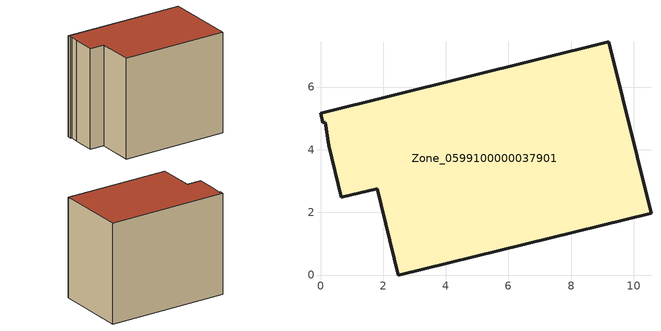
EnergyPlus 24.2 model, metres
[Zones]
Zone_0599100000037901
 floor ground (C_G): 0.26,4.14 0.15,4.88 0.08,4.86 0,5.17 9.2,7.44 10.55,1.98 2.49,0 1.81,2.76 0.67,2.48 z0
 wall outside (C_F): 9.2,7.44 0,5.17 0.08,4.86 0.15,4.88 0.26,4.14 0.67,2.48 1.81,2.76 2.49,0 10.55,1.98 9.2,7.44 z0:7.81
 roof outside (C_R): 0.08,4.86 0.15,4.88 0.26,4.14 0.67,2.48 1.81,2.76 2.49,0 10.55,1.98 9.2,7.44 0,5.17 z7.81
[BUILDING]
Pand.0599100000037901: North Axis=0; Terrain=City; Loads Convergence Tolerance Value=0.04; Temperature Convergence Tolerance Value=0.4; Solar Distribution=FullExterior; Maximum Number of Warmup Days=25; Minimum Number of Warmup Days=1
[Site:Location]
Rotterdam.The.Hague.AP_ZH_NLD Design_Conditions: Latitude=51.96; Longitude=4.45; Time Zone=1; Elevation=-4.5
[SITE:GROUNDTEMPERATURE:BUILDINGSURFACE]
18, 18, 18, 18, 18, 18, 18, 18, 18, 18, 18, 18
[MATERIAL] Thermal Absorptance=0.9; Solar Absorptance=0.7; Visible Absorptance=0.7
Name | Roughness | Thickness | Conductivity | Density | Specific Heat
G.TC.1975-1991 | MediumSmooth | 0.15 | 0.288461 | 540 | 1210
F.TC.1975-1991 | Rough | 0.3 | 0.230769 | 1920 | 840
R.TC.1975-1991 | MediumRough | 0.2 | 0.153846 | 1500 | 1000
[CONSTRUCTION]
C_G: G.TC.1975-1991
C_F: F.TC.1975-1991
C_R: R.TC.1975-1991
[ZONE]
Zone_0599100000037901: Type=1; Multiplier=1; Ceiling Height=Autocalculate; Volume=Autocalculate; Floor Area=autocalculate; Part of Total Floor Area=Yes
[ZONEINFILTRATION:DESIGNFLOWRATE]
Infil_Zone_0599100000037901: Zone or ZoneList or Space or SpaceList=Zone_0599100000037901; Schedule=AlwaysOn; Design Flow Rate Calculation Method=Flow/Area; Flow Rate per Floor Area=0.003; Constant Term Coefficient=1; Temperature Term Coefficient=0; Velocity Term Coefficient=0; Velocity Squared Term Coefficient=0
[HVACTEMPLATE:ZONE:IDEALLOADSAIRSYSTEM]
Zone_0599100000037901: Maximum Heating Supply Air Temperature=50; Minimum Cooling Supply Air Temperature=13; Maximum Heating Supply Air Humidity Ratio=0.0156; Minimum Cooling Supply Air Humidity Ratio=0.0077; Heating Limit=NoLimit; Cooling Limit=NoLimit; Dehumidification Control Type=ConstantSensibleHeatRatio; Cooling Sensible Heat Ratio=0.7; Dehumidification Setpoint=60; Humidification Control Type=None; Humidification Setpoint=30; Outdoor Air Method=None; Outdoor Air Flow Rate per Person=0.00944; Outdoor Air Flow Rate per Zone Floor Area=0; Outdoor Air Flow Rate per Zone=0; Demand Controlled Ventilation Type=None; Outdoor Air Economizer Type=NoEconomizer; Heat Recovery Type=None; Sensible Heat Recovery Effectiveness=0.7; Latent Heat Recovery Effectiveness=0.65
[ZONECONTROL:THERMOSTAT]
ThermostatControl_Zone_0599100000037901: Zone or ZoneList=Zone_0599100000037901; Control Type Schedule=DualSetpointControlType; Control 1=Thermostat_Zone_0599100000037901; Temperature Difference Between Cutout And Setpoint=0
[THERMOSTATSETPOINT:DUALSETPOINT]
Thermostat_Zone_0599100000037901: Heating Setpoint Temperature Schedule=HeatingSetpoint_Zone_0599100000037901; Cooling Setpoint Temperature Schedule=CoolingSetpoint_Zone_0599100000037901
[SCHEDULE:COMPACT]
HeatingSetpoint_Zone_0599100000037901: Through: 12/31, For: AllDays, Until: 24:00, 21
CoolingSetpoint_Zone_0599100000037901: Through: 12/31, For: AllDays, Until: 24:00, 24
DualSetpointControlType: Through: 12/31, For: AllDays, Until: 24:00, 4
AlwaysOn: Through: 12/31, For: AllDays, Until: 24:00, 1
